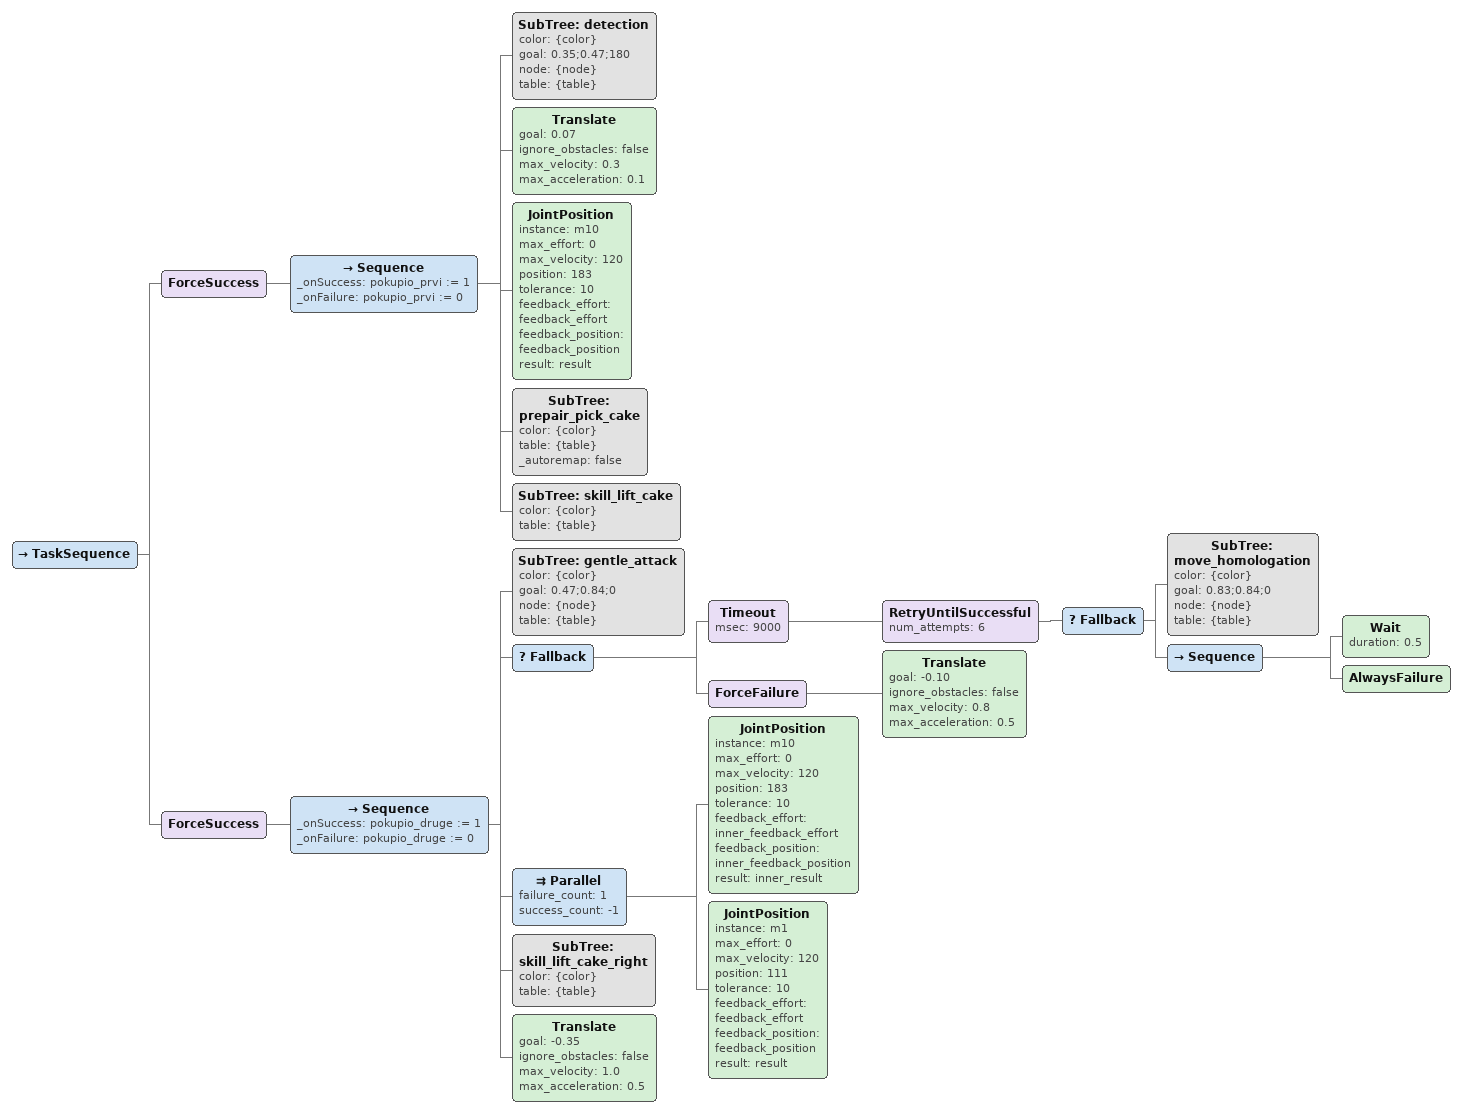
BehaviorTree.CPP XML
<TaskSequence>
  <ForceSuccess>
    <Sequence _onSuccess="pokupio_prvi := 1" _onFailure="pokupio_prvi := 0">
      <SubTree ID="detection" color="{color}" goal="0.35;0.47;180" node="{node}" table="{table}"/>
      <Translate goal="0.07" ignore_obstacles="false" max_velocity="0.3" max_acceleration="0.1"/>
      <JointPosition instance="m10" max_effort="0" max_velocity="120" position="183" tolerance="10" feedback_effort="feedback_effort" feedback_position="feedback_position" result="result"/>
      <SubTree ID="prepair_pick_cake" color="{color}" table="{table}" _autoremap="false"/>
      <SubTree ID="skill_lift_cake" color="{color}" table="{table}"/>
    </Sequence>
  </ForceSuccess>
  <ForceSuccess>
    <Sequence _onSuccess="pokupio_druge := 1" _onFailure="pokupio_druge := 0">
      <SubTree ID="gentle_attack" color="{color}" goal="0.47;0.84;0" node="{node}" table="{table}"/>
      <Fallback>
        <Timeout msec="9000">
          <RetryUntilSuccessful num_attempts="6">
            <Fallback>
              <SubTree ID="move_homologation" color="{color}" goal="0.83;0.84;0" node="{node}" table="{table}"/>
              <Sequence>
                <Wait duration="0.5"/>
                <AlwaysFailure/>
              </Sequence>
            </Fallback>
          </RetryUntilSuccessful>
        </Timeout>
        <ForceFailure>
          <Translate goal="-0.10" ignore_obstacles="false" max_velocity="0.8" max_acceleration="0.5"/>
        </ForceFailure>
      </Fallback>
      <Parallel failure_count="1" success_count="-1">
        <JointPosition instance="m10" max_effort="0" max_velocity="120" position="183" tolerance="10" feedback_effort="inner_feedback_effort" feedback_position="inner_feedback_position" result="inner_result"/>
        <JointPosition instance="m1" max_effort="0" max_velocity="120" position="111" tolerance="10" feedback_effort="feedback_effort" feedback_position="feedback_position" result="result"/>
      </Parallel>
      <SubTree ID="skill_lift_cake_right" color="{color}" table="{table}"/>
      <Translate goal="-0.35" ignore_obstacles="false" max_velocity="1.0" max_acceleration="0.5"/>
    </Sequence>
  </ForceSuccess>
</TaskSequence>
